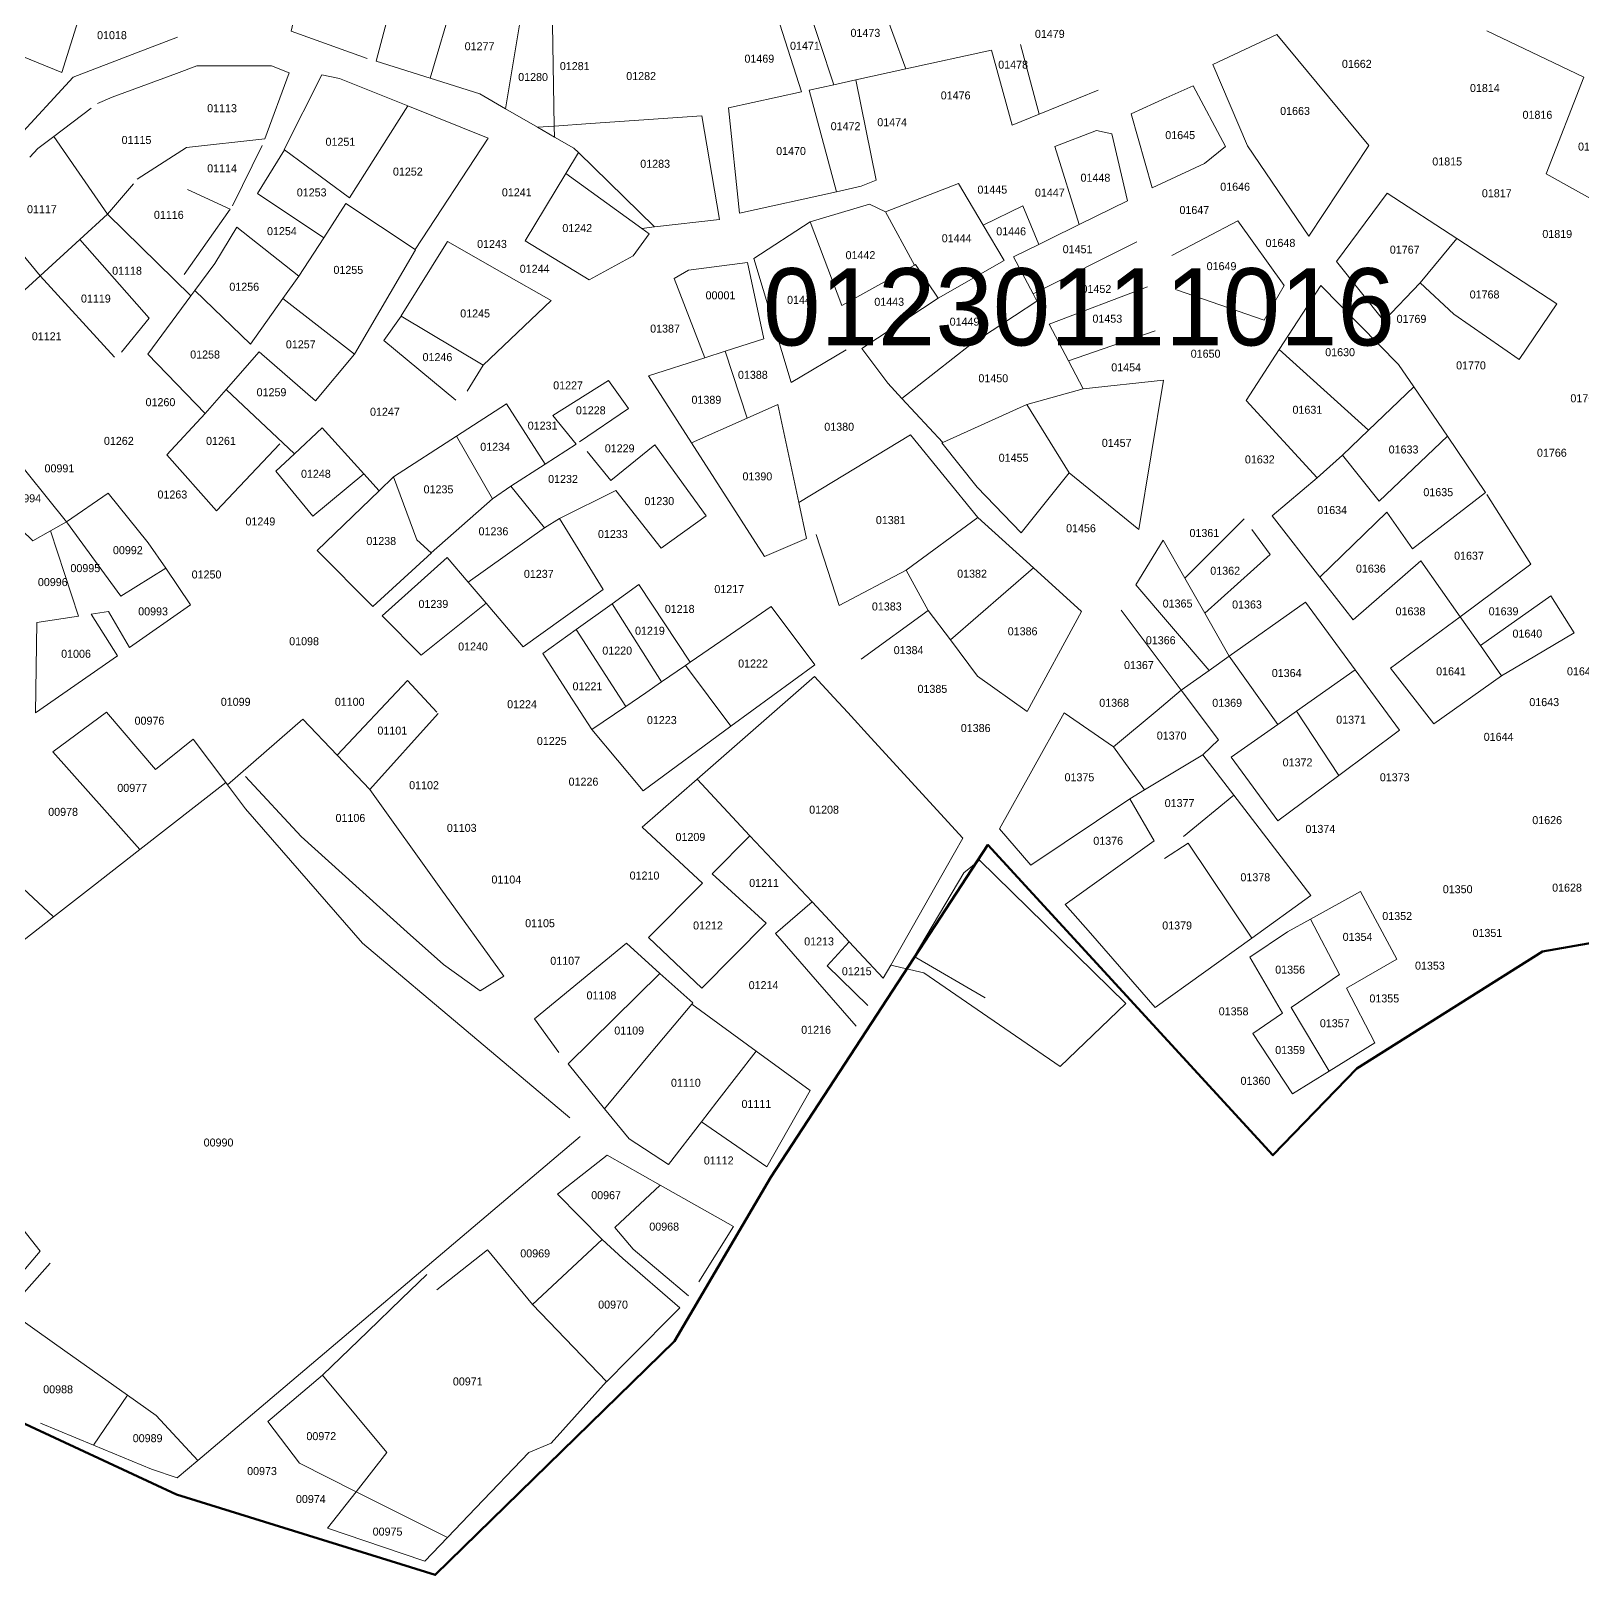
# Model space of a CAD drawing. Header units: metres. Extents: x 245232 to 248406, y 1633796 to 1637634.
# Drawn here: x 245388.1 to 245678.9, y 1634429.4 to 1634718.8 of the extents above; entities that cross this region are included whole.
import ezdxf
from ezdxf.enums import TextEntityAlignment as Align

# ---------------------------------------------------------------- set-up
doc = ezdxf.new("R2010")
doc.units = ezdxf.units.M
doc.header["$MEASUREMENT"] = 0
doc.layers.add('historique_numero_parcelle', color=7, linetype='Continuous')
doc.layers.add('limites_sections', color=7, linetype='Continuous')
doc.layers.add('Limites_Communes', color=7, linetype='Continuous', lineweight=211, plot=False)
doc.layers.add('LIMITES_PARCELLES', color=7, linetype='Continuous', lineweight=0, true_color=0xffffff)
doc.styles.add('Style-FANCY', font='FANCY.shx')

msp = doc.modelspace()

# ---------------------------------------------------------------- linework, layer by layer
at = {"layer": 'Limites_Communes', "color": 210, "lineweight": 80, "flags": 128}
msp.add_lwpolyline([(245708.049, 1634552.689), (245671.306, 1634546.259), (245636.513, 1634524.373), (245620.8, 1634508.099), (245567.386, 1634566.262), (245526.712, 1634503.993), (245508.686, 1634473.258), (245463.816, 1634429.436), (245415.314, 1634444.527), (245378.806, 1634461.533), (245345.892, 1634486.192), (245305.146, 1634503.443), (245268.528, 1634512.968), (245251.7, 1634523.022), (245231.785, 1634526.612), (245238.462, 1634610.38), (245246.309, 1634641.1), (245239.677, 1634675.066), (245305, 1634769), (245296.425, 1634790.027), (245247, 1634832), (245257.147, 1634881.008)], dxfattribs=at)
at = {"layer": 'limites_parcelles'}
for p, q in [((245436.815, 1634718.746), (245441.672, 1634739.318)), ((245457.987, 1634733.058), (245452.749, 1634713.124)), ((245544.682, 1634731.763), (245552.023, 1634711.691)), ((245462.889, 1634709.922), (245468.841, 1634730.187)), ((245538.525, 1634708.719), (245531.963, 1634728.441)), ((245398.71, 1634726.467), (245393.867, 1634711.022)), ((245532.438, 1634707.379), (245526.303, 1634726.679)), ((245479.633, 1634719.937), (245476.973, 1634704.225)), ((245485.812, 1634720.029), (245486.133, 1634700.957)), ((245393.867, 1634711.022), (245374.929, 1634718.724)), ((245415.508, 1634717.624), (245407.869, 1634714.705)), ((245451.068, 1634713.655), (245436.815, 1634718.746)), ((245573.494, 1634716.263), (245576.98, 1634703.19)), ((245609.547, 1634712.501), (245621.548, 1634718.109)), ((245621.548, 1634718.109), (245638.776, 1634697.32)), ((245679.032, 1634710.116), (245660.854, 1634718.822)), ((245407.869, 1634714.705), (245395.982, 1634710.163)), ((245568.043, 1634715.219), (245552.023, 1634711.691)), ((245571.92, 1634701.142), (245568.043, 1634715.219)), ((245403.31, 1634706.389), (245415.353, 1634710.84)), ((245415.353, 1634710.84), (245419.123, 1634712.233)), ((245419.123, 1634712.233), (245433.124, 1634712.233)), ((245436.463, 1634710.956), (245431.87, 1634698.611)), ((245433.124, 1634712.233), (245436.463, 1634710.956)), ((245435.535, 1634696.559), (245442.547, 1634710.582)), ((245442.547, 1634710.582), (245445.874, 1634709.891)), ((245452.749, 1634713.124), (245462.889, 1634709.922)), ((245552.023, 1634711.691), (245542.617, 1634709.62)), ((245616.029, 1634697.288), (245609.547, 1634712.501)), ((245395.982, 1634710.163), (245385.187, 1634698.415)), ((245445.874, 1634709.891), (245458.689, 1634704.765)), ((245472.182, 1634706.988), (245462.889, 1634709.922)), ((245533.896, 1634707.7), (245538.525, 1634708.719)), ((245538.992, 1634688.663), (245533.896, 1634707.7)), ((245542.617, 1634709.62), (245538.525, 1634708.719)), ((245542.617, 1634709.62), (245546.453, 1634690.833)), ((245588.063, 1634707.676), (245576.98, 1634703.19)), ((245600.792, 1634706.237), (245605.843, 1634708.533)), ((245605.843, 1634708.533), (245611.928, 1634697.156)), ((245671.978, 1634692.02), (245679.032, 1634710.116)), ((245400.512, 1634705.217), (245403.31, 1634706.389)), ((245447.736, 1634687.539), (245458.689, 1634704.765)), ((245458.689, 1634704.765), (245473.769, 1634698.733)), ((245476.973, 1634704.225), (245472.182, 1634706.988)), ((245518.753, 1634704.366), (245532.438, 1634707.379)), ((245594.201, 1634703.241), (245600.792, 1634706.237)), ((245392.351, 1634699.026), (245399.378, 1634704.357)), ((245483.014, 1634700.742), (245476.973, 1634704.225)), ((245492.928, 1634701.425), (245513.774, 1634702.86)), ((245513.774, 1634702.86), (245517.108, 1634683.493)), ((245520.859, 1634684.657), (245518.753, 1634704.366)), ((245576.98, 1634703.19), (245571.92, 1634701.142)), ((245598.175, 1634689.427), (245594.201, 1634703.241)), ((245389.357, 1634696.755), (245392.351, 1634699.026)), ((245402.379, 1634684.44), (245392.351, 1634699.026)), ((245483.014, 1634700.742), (245486.133, 1634700.957)), ((245486.167, 1634698.924), (245483.014, 1634700.742)), ((245486.133, 1634700.957), (245492.928, 1634701.425)), ((245486.133, 1634700.957), (245486.167, 1634698.924)), ((245489.803, 1634696.828), (245486.167, 1634698.924)), ((245579.92, 1634697.142), (245587.752, 1634700.161)), ((245587.752, 1634700.161), (245590.61, 1634699.526)), ((245590.61, 1634699.526), (245593.534, 1634686.945)), ((245387.832, 1634695.124), (245389.357, 1634696.755)), ((245417.196, 1634696.929), (245407.988, 1634691.002)), ((245431.87, 1634698.611), (245417.196, 1634696.929)), ((245431.383, 1634697.304), (245425.827, 1634686.033)), ((245430.537, 1634688.31), (245435.589, 1634696.519)), ((245435.589, 1634696.519), (245435.535, 1634696.559)), ((245435.589, 1634696.519), (245447.736, 1634687.539)), ((245473.769, 1634698.733), (245460.051, 1634677.82)), ((245488.291, 1634692.081), (245490.658, 1634695.991)), ((245490.658, 1634695.991), (245489.803, 1634696.828)), ((245504.884, 1634682.063), (245490.658, 1634695.991)), ((245584.496, 1634682.508), (245579.92, 1634697.142)), ((245611.928, 1634697.156), (245607.956, 1634693.956)), ((245627.539, 1634680.355), (245616.029, 1634697.288)), ((245638.776, 1634697.32), (245627.539, 1634680.355)), ((245607.956, 1634693.956), (245598.175, 1634689.427)), ((245407.257, 1634690.147), (245402.379, 1634684.44)), ((245480.656, 1634679.474), (245488.291, 1634692.081)), ((245488.291, 1634692.081), (245502.551, 1634681.791)), ((245546.453, 1634690.833), (245543.613, 1634689.684)), ((245548.223, 1634684.921), (245561.863, 1634690.18)), ((245561.863, 1634690.18), (245566.503, 1634682.408)), ((245682.423, 1634686.202), (245671.978, 1634692.02)), ((245425.394, 1634685.418), (245417.407, 1634689.097)), ((245442.93, 1634680.058), (245430.537, 1634688.31)), ((245538.992, 1634688.663), (245520.859, 1634684.657)), ((245543.613, 1634689.684), (245538.992, 1634688.663)), ((245632.698, 1634675.592), (245642.223, 1634688.424)), ((245642.223, 1634688.424), (245655.282, 1634679.882)), ((245379.106, 1634685.792), (245389.77, 1634672.931)), ((245402.379, 1634684.44), (245397.22, 1634679.732)), ((245418.025, 1634669.186), (245402.379, 1634684.44)), ((245416.778, 1634673.174), (245425.394, 1634685.418)), ((245447.061, 1634686.478), (245442.93, 1634680.058)), ((245460.051, 1634677.82), (245447.061, 1634686.478)), ((245534.094, 1634683.016), (245545.207, 1634686.35)), ((245545.207, 1634686.35), (245548.223, 1634684.921)), ((245553.639, 1634674.918), (245548.223, 1634684.921)), ((245566.503, 1634682.408), (245573.902, 1634686.052)), ((245573.902, 1634686.052), (245576.943, 1634678.8)), ((245593.534, 1634686.945), (245584.496, 1634682.508)), ((245422.493, 1634675.238), (245426.673, 1634682.03)), ((245426.673, 1634682.03), (245438.277, 1634672.825)), ((245504.884, 1634682.063), (245502.551, 1634681.791)), ((245502.551, 1634681.791), (245503.932, 1634680.794)), ((245517.108, 1634683.493), (245504.884, 1634682.063)), ((245523.513, 1634676.153), (245534.094, 1634683.016)), ((245540.024, 1634667.329), (245534.094, 1634683.016)), ((245570.451, 1634675.796), (245566.503, 1634682.408)), ((245578.793, 1634679.708), (245584.496, 1634682.508)), ((245601.835, 1634676.704), (245614.213, 1634683.23)), ((245614.213, 1634683.23), (245622.907, 1634671.067)), ((245389.77, 1634672.931), (245397.22, 1634679.732)), ((245397.22, 1634679.732), (245410.187, 1634664.979)), ((245438.277, 1634672.825), (245442.93, 1634680.058)), ((245457.45, 1634665.383), (245466.139, 1634679.326)), ((245466.139, 1634679.326), (245476.747, 1634673.264)), ((245492.696, 1634672.175), (245480.656, 1634679.474)), ((245503.932, 1634680.794), (245500.916, 1634676.666)), ((245572.171, 1634676.457), (245576.943, 1634678.8)), ((245595.316, 1634679.279), (245575.838, 1634669.53)), ((245576.943, 1634678.8), (245578.793, 1634679.708)), ((245648.371, 1634671.571), (245655.282, 1634679.882)), ((245655.282, 1634679.882), (245673.973, 1634667.655)), ((245448.687, 1634658.251), (245460.106, 1634677.783)), ((245460.106, 1634677.783), (245460.051, 1634677.82)), ((245500.916, 1634676.666), (245492.696, 1634672.175)), ((245530.499, 1634652.909), (245523.513, 1634676.153)), ((245558.06, 1634668.715), (245570.451, 1634675.796)), ((245575.838, 1634669.53), (245572.171, 1634676.457)), ((245641.565, 1634664.497), (245632.698, 1634675.592)), ((245389.77, 1634672.931), (245379.948, 1634663.966)), ((245403.697, 1634657.642), (245389.77, 1634672.931)), ((245418.756, 1634670.176), (245422.493, 1634675.238)), ((245438.277, 1634672.825), (245435.295, 1634668.665)), ((245476.747, 1634673.264), (245485.517, 1634668.253)), ((245508.609, 1634672.425), (245511.305, 1634673.952)), ((245511.305, 1634673.952), (245522.347, 1634675.396)), ((245522.347, 1634675.396), (245525.4, 1634661.096)), ((245553.639, 1634674.918), (245540.024, 1634667.329)), ((245553.823, 1634675.021), (245553.639, 1634674.918)), ((245558.06, 1634668.715), (245553.823, 1634675.021)), ((245418.025, 1634669.186), (245418.756, 1634670.176)), ((245429.175, 1634660.125), (245418.756, 1634670.176)), ((245514.359, 1634657.539), (245508.609, 1634672.425)), ((245578.857, 1634663.826), (245597.272, 1634670.861)), ((245619.162, 1634664.598), (245602.702, 1634670.289)), ((245622.907, 1634671.067), (245619.162, 1634664.598)), ((245621.979, 1634659.089), (245629.788, 1634671.094)), ((245629.788, 1634671.094), (245644.34, 1634656.277)), ((245648.371, 1634671.571), (245641.565, 1634664.497)), ((245654.721, 1634665.75), (245648.371, 1634671.571)), ((245409.952, 1634658.251), (245418.025, 1634669.186)), ((245435.295, 1634668.665), (245429.175, 1634660.125)), ((245435.295, 1634668.665), (245448.687, 1634658.251)), ((245485.517, 1634668.253), (245472.817, 1634656.188)), ((245543.736, 1634659.261), (245558.06, 1634668.715)), ((245563.968, 1634659.921), (245576.569, 1634668.149)), ((245576.569, 1634668.149), (245575.838, 1634669.53)), ((245673.973, 1634667.655), (245666.909, 1634657.203)), ((245410.187, 1634664.979), (245405.03, 1634658.569)), ((245454.202, 1634660.758), (245457.467, 1634665.373)), ((245457.467, 1634665.373), (245457.45, 1634665.383)), ((245472.817, 1634656.188), (245457.467, 1634665.373)), ((245666.909, 1634657.203), (245654.721, 1634665.75)), ((245525.4, 1634661.096), (245518.175, 1634658.769)), ((245582.485, 1634656.973), (245578.857, 1634663.826)), ((245598.719, 1634662.601), (245582.485, 1634656.973)), ((245420.708, 1634647.108), (245409.952, 1634658.251)), ((245430.826, 1634658.685), (245424.639, 1634651.606)), ((245441.393, 1634649.465), (245430.826, 1634658.685)), ((245448.687, 1634658.251), (245441.393, 1634649.465)), ((245467.692, 1634649.576), (245454.202, 1634660.758)), ((245518.175, 1634658.769), (245514.359, 1634657.539)), ((245518.175, 1634658.769), (245522.257, 1634646.243)), ((245540.801, 1634659.047), (245530.499, 1634652.909)), ((245548.637, 1634652.8), (245543.736, 1634659.261)), ((245551.276, 1634649.946), (245563.968, 1634659.921)), ((245615.764, 1634649.534), (245621.979, 1634659.089)), ((245621.979, 1634659.089), (245638.701, 1634643.959)), ((245472.817, 1634656.188), (245469.801, 1634651.266)), ((245503.771, 1634654.185), (245514.359, 1634657.539)), ((245582.485, 1634656.973), (245585.267, 1634651.719)), ((245644.34, 1634656.277), (245647.181, 1634652.096)), ((245485.838, 1634646.734), (245496.28, 1634653.272)), ((245496.28, 1634653.272), (245500.051, 1634648.047)), ((245511.852, 1634641.599), (245503.771, 1634654.185)), ((245551.276, 1634649.946), (245548.637, 1634652.8)), ((245585.267, 1634651.719), (245600.293, 1634653.33)), ((245600.293, 1634653.33), (245595.69, 1634625.39)), ((245420.708, 1634647.108), (245424.639, 1634651.606)), ((245424.639, 1634651.606), (245437.426, 1634639.558)), ((245558.917, 1634641.684), (245551.276, 1634649.946)), ((245585.267, 1634651.719), (245574.684, 1634648.808)), ((245629.076, 1634635.059), (245615.764, 1634649.534)), ((245638.701, 1634643.959), (245647.181, 1634652.096)), ((245647.181, 1634652.096), (245653.477, 1634642.827)), ((245413.524, 1634639.349), (245420.708, 1634647.108)), ((245467.821, 1634642.879), (245477.184, 1634648.931)), ((245477.184, 1634648.931), (245484.419, 1634637.635)), ((245490.258, 1634641.38), (245485.838, 1634646.734)), ((245500.051, 1634648.047), (245490.876, 1634641.776)), ((245522.257, 1634646.243), (245528.023, 1634648.816)), ((245528.023, 1634648.816), (245531.947, 1634630.439)), ((245574.684, 1634648.808), (245558.917, 1634641.684)), ((245582.622, 1634635.976), (245574.684, 1634648.808)), ((245437.426, 1634639.558), (245442.654, 1634644.44)), ((245442.654, 1634644.44), (245450.449, 1634635.772)), ((245511.852, 1634641.599), (245522.257, 1634646.243)), ((245633.838, 1634639.292), (245638.701, 1634643.959)), ((245434.717, 1634641.424), (245422.811, 1634628.882)), ((245455.989, 1634635.233), (245467.821, 1634642.879)), ((245474.525, 1634631.114), (245467.821, 1634642.879)), ((245484.419, 1634637.635), (245490.258, 1634641.38)), ((245496.75, 1634634.553), (245504.962, 1634641.242)), ((245504.962, 1634641.242), (245514.568, 1634627.93)), ((245525.522, 1634620.31), (245511.852, 1634641.599)), ((245531.947, 1634630.439), (245552.861, 1634643.138)), ((245552.861, 1634643.138), (245565.527, 1634627.612)), ((245558.727, 1634641.598), (245558.917, 1634641.684)), ((245565.368, 1634633.328), (245558.727, 1634641.598)), ((245640.704, 1634630.653), (245653.477, 1634642.827)), ((245653.477, 1634642.827), (245660.637, 1634632.288)), ((245383.791, 1634640.425), (245394.739, 1634626.827)), ((245422.811, 1634628.882), (245413.524, 1634639.349)), ((245433.924, 1634636.287), (245437.426, 1634639.558)), ((245492.306, 1634639.997), (245496.75, 1634634.553)), ((245629.076, 1634635.059), (245633.838, 1634639.292)), ((245633.838, 1634639.292), (245640.704, 1634630.653)), ((245440.895, 1634627.869), (245433.924, 1634636.287)), ((245450.449, 1634635.772), (245440.895, 1634627.869)), ((245450.449, 1634635.772), (245453.285, 1634632.619)), ((245453.285, 1634632.619), (245455.989, 1634635.233)), ((245455.989, 1634635.233), (245460.369, 1634623.441)), ((245477.964, 1634633.495), (245484.419, 1634637.635)), ((245484.419, 1634637.635), (245484.419, 1634637.635)), ((245582.622, 1634635.976), (245573.623, 1634624.755)), ((245595.69, 1634625.39), (245582.622, 1634635.976)), ((245620.638, 1634627.948), (245629.076, 1634635.059)), ((245388.389, 1634623.229), (245377.168, 1634634.157)), ((245394.739, 1634626.827), (245402.534, 1634632.189)), ((245402.534, 1634632.189), (245410.005, 1634622.876)), ((245441.702, 1634621.421), (245453.285, 1634632.619)), ((245477.964, 1634633.495), (245474.525, 1634631.114)), ((245477.964, 1634633.495), (245484.314, 1634625.69)), ((245497.676, 1634632.701), (245487.092, 1634627.409)), ((245506.137, 1634621.896), (245497.676, 1634632.701)), ((245573.623, 1634624.755), (245565.368, 1634633.328)), ((245660.637, 1634632.288), (245646.968, 1634621.725)), ((245660.876, 1634631.936), (245669.131, 1634618.847)), ((245474.525, 1634631.114), (245463.085, 1634620.993)), ((245531.947, 1634630.439), (245533.394, 1634623.663)), ((245394.739, 1634626.827), (245391.756, 1634625.137)), ((245404.899, 1634612.857), (245394.739, 1634626.827)), ((245484.314, 1634625.69), (245487.092, 1634627.409)), ((245487.092, 1634627.409), (245495.289, 1634614.131)), ((245514.568, 1634627.93), (245506.137, 1634621.896)), ((245565.527, 1634627.612), (245552.062, 1634617.719)), ((245565.527, 1634627.612), (245575.914, 1634618.162)), ((245604.273, 1634616.264), (245615.415, 1634627.345)), ((245629.608, 1634616.406), (245620.638, 1634627.948)), ((245642.14, 1634628.607), (245629.608, 1634616.406)), ((245646.968, 1634621.725), (245642.14, 1634628.607)), ((245391.756, 1634625.137), (245388.389, 1634623.229)), ((245396.978, 1634609.143), (245391.756, 1634625.137)), ((245460.369, 1634623.441), (245463.085, 1634620.993)), ((245484.314, 1634625.69), (245469.996, 1634615.497)), ((245533.394, 1634623.663), (245525.522, 1634620.31)), ((245535.201, 1634624.433), (245539.539, 1634611.122)), ((245595.089, 1634615.022), (245600.236, 1634623.355)), ((245600.236, 1634623.355), (245604.273, 1634616.264)), ((245616.863, 1634625.375), (245620.289, 1634620.712)), ((245410.005, 1634622.876), (245413.313, 1634618.112)), ((245452.101, 1634610.96), (245441.702, 1634621.421)), ((245463.1, 1634620.979), (245452.101, 1634610.96)), ((245463.085, 1634620.993), (245463.1, 1634620.979)), ((245620.289, 1634620.712), (245608.014, 1634609.694)), ((245413.313, 1634618.112), (245404.899, 1634612.857)), ((245413.313, 1634618.112), (245417.942, 1634611.235)), ((245453.894, 1634609.156), (245466.058, 1634620.133)), ((245466.058, 1634620.133), (245469.996, 1634615.497)), ((245539.539, 1634611.122), (245552.062, 1634617.719)), ((245552.062, 1634617.719), (245556.163, 1634610.179)), ((245560.372, 1634604.703), (245575.914, 1634618.162)), ((245575.914, 1634618.162), (245584.895, 1634609.991)), ((245648.524, 1634619.506), (245635.821, 1634608.412)), ((245655.873, 1634609.03), (245648.524, 1634619.506)), ((245669.131, 1634618.847), (245655.873, 1634609.03)), ((245469.996, 1634615.497), (245473.345, 1634611.554)), ((245496.952, 1634611.439), (245501.964, 1634615.039)), ((245501.964, 1634615.039), (245511.603, 1634600.496)), ((245608.872, 1634598.96), (245595.089, 1634615.022)), ((245604.273, 1634616.264), (245608.014, 1634609.694)), ((245635.821, 1634608.412), (245629.608, 1634616.406)), ((245473.345, 1634611.554), (245461.213, 1634601.794)), ((245480.28, 1634603.388), (245473.345, 1634611.554)), ((245495.289, 1634614.131), (245480.28, 1634603.388)), ((245612.611, 1634601.619), (245626.867, 1634611.761)), ((245626.867, 1634611.761), (245636.206, 1634599.052)), ((245659.667, 1634603.622), (245672.853, 1634612.945)), ((245672.853, 1634612.945), (245677.213, 1634606.031)), ((245389.169, 1634607.946), (245396.978, 1634609.143)), ((245402.571, 1634610), (245399.35, 1634609.506)), ((245399.35, 1634609.506), (245404.274, 1634601.712)), ((245406.521, 1634603.278), (245402.571, 1634610)), ((245417.942, 1634611.235), (245406.521, 1634603.278)), ((245461.213, 1634601.794), (245453.894, 1634609.156)), ((245490.233, 1634606.613), (245496.952, 1634611.439)), ((245496.952, 1634611.439), (245506.246, 1634596.82)), ((245517.309, 1634604.41), (245526.802, 1634610.923)), ((245526.802, 1634610.923), (245534.944, 1634599.979)), ((245556.163, 1634610.179), (245543.667, 1634601.095)), ((245560.372, 1634604.703), (245556.163, 1634610.179)), ((245584.895, 1634609.991), (245574.717, 1634591.234)), ((245603.63, 1634595.23), (245592.376, 1634610.235)), ((245608.014, 1634609.694), (245612.611, 1634601.619)), ((245642.841, 1634599.38), (245655.873, 1634609.03)), ((245655.873, 1634609.03), (245659.667, 1634603.622)), ((245388.947, 1634591.033), (245389.169, 1634607.946)), ((245483.997, 1634602.135), (245490.233, 1634606.613)), ((245499.53, 1634592.212), (245490.233, 1634606.613)), ((245677.213, 1634606.031), (245669.845, 1634601.632)), ((245511.603, 1634600.496), (245517.309, 1634604.41)), ((245565.424, 1634597.876), (245560.372, 1634604.703)), ((245663.655, 1634597.937), (245659.667, 1634603.622)), ((245404.274, 1634601.712), (245388.947, 1634591.033)), ((245488.819, 1634594.635), (245483.997, 1634602.135)), ((245510.695, 1634599.873), (245511.603, 1634600.496)), ((245534.944, 1634599.979), (245519.239, 1634588.48)), ((245608.872, 1634598.96), (245612.611, 1634601.619)), ((245612.611, 1634601.619), (245621.738, 1634588.847)), ((245669.845, 1634601.632), (245663.655, 1634597.937)), ((245445.426, 1634583.102), (245458.597, 1634597.065)), ((245458.597, 1634597.065), (245464.124, 1634591.158)), ((245506.246, 1634596.82), (245510.695, 1634599.873)), ((245510.695, 1634599.873), (245519.239, 1634588.48)), ((245512.882, 1634578.564), (245534.921, 1634597.836)), ((245534.921, 1634597.836), (245538.53, 1634593.897)), ((245574.717, 1634591.234), (245565.424, 1634597.876)), ((245603.63, 1634595.23), (245608.872, 1634598.96)), ((245625.219, 1634591.303), (245636.206, 1634599.052)), ((245636.206, 1634599.052), (245644.501, 1634587.763)), ((245650.955, 1634588.941), (245642.841, 1634599.38)), ((245663.655, 1634597.937), (245650.955, 1634588.941)), ((245493.178, 1634587.854), (245488.819, 1634594.635)), ((245499.53, 1634592.212), (245503.264, 1634594.774)), ((245503.264, 1634594.774), (245506.246, 1634596.82)), ((245599.076, 1634591.435), (245603.63, 1634595.23)), ((245603.63, 1634595.23), (245610.615, 1634585.917)), ((245493.178, 1634587.854), (245499.53, 1634592.212)), ((245538.53, 1634593.897), (245541.127, 1634591.062)), ((245590.93, 1634584.647), (245599.076, 1634591.435)), ((245621.738, 1634588.847), (245625.219, 1634591.303)), ((245633.123, 1634579.266), (245625.219, 1634591.303)), ((245392.137, 1634583.686), (245402.235, 1634591.145)), ((245402.235, 1634591.145), (245411.43, 1634580.366)), ((245424.888, 1634577.516), (245439.026, 1634589.839)), ((245439.026, 1634589.839), (245445.426, 1634583.102)), ((245464.36, 1634590.87), (245451.594, 1634576.609)), ((245519.239, 1634588.48), (245502.757, 1634576.412)), ((245541.127, 1634591.062), (245545.464, 1634586.328)), ((245569.534, 1634569.25), (245581.675, 1634591.035)), ((245581.675, 1634591.035), (245590.93, 1634584.647)), ((245612.988, 1634582.676), (245621.738, 1634588.847)), ((245411.43, 1634580.366), (245418.488, 1634586.08)), ((245418.488, 1634586.08), (245424.572, 1634577.939)), ((245502.757, 1634576.412), (245493.178, 1634587.854)), ((245545.464, 1634586.328), (245562.708, 1634567.504)), ((245610.615, 1634585.917), (245607.651, 1634583.165)), ((245644.501, 1634587.763), (245633.123, 1634579.266)), ((245408.47, 1634565.381), (245392.137, 1634583.686)), ((245445.426, 1634583.102), (245451.594, 1634576.609)), ((245590.93, 1634584.647), (245596.735, 1634576.564)), ((245596.735, 1634576.564), (245607.651, 1634583.165)), ((245607.651, 1634583.165), (245613.498, 1634575.55)), ((245621.725, 1634570.751), (245612.988, 1634582.676)), ((245408.47, 1634565.381), (245424.572, 1634577.939)), ((245424.572, 1634577.939), (245424.888, 1634577.516)), ((245424.888, 1634577.516), (245428.261, 1634573.002)), ((245438.724, 1634567.822), (245428.246, 1634579.093)), ((245502.605, 1634569.579), (245512.882, 1634578.564)), ((245522.796, 1634567.982), (245512.882, 1634578.564)), ((245633.123, 1634579.265), (245621.725, 1634570.751)), ((245633.123, 1634579.266), (245633.123, 1634579.265)), ((245451.594, 1634576.609), (245464.898, 1634558.047)), ((245593.999, 1634574.91), (245575.458, 1634562.458)), ((245596.735, 1634576.564), (245593.999, 1634574.91)), ((245598.556, 1634566.991), (245593.999, 1634574.91)), ((245604.053, 1634567.819), (245613.498, 1634575.55)), ((245613.498, 1634575.55), (245627.928, 1634556.756)), ((245428.261, 1634573.002), (245450.221, 1634547.867)), ((245373.699, 1634570.065), (245392.294, 1634552.765)), ((245513.933, 1634559.088), (245502.605, 1634569.579)), ((245522.796, 1634567.982), (245515.692, 1634560.853)), ((245534.427, 1634555.568), (245522.796, 1634567.982)), ((245575.458, 1634562.458), (245569.534, 1634569.25)), ((245399.606, 1634558.468), (245408.47, 1634565.381)), ((245458.567, 1634549.883), (245438.724, 1634567.822)), ((245562.708, 1634567.504), (245559.567, 1634561.992)), ((245581.89, 1634555.082), (245598.556, 1634566.991)), ((245604.902, 1634566.554), (245600.455, 1634563.691)), ((245616.837, 1634548.775), (245604.902, 1634566.554)), ((245562.846, 1634560.992), (245565.809, 1634563.426)), ((245565.809, 1634563.426), (245593.22, 1634536.544)), ((245515.692, 1634560.853), (245525.854, 1634551.606)), ((245559.567, 1634561.992), (245549.164, 1634543.731)), ((245553.549, 1634545.351), (245562.846, 1634560.992)), ((245392.294, 1634552.765), (245399.606, 1634558.468)), ((245464.898, 1634558.047), (245476.665, 1634541.628)), ((245503.811, 1634548.93), (245513.933, 1634559.088)), ((245627.928, 1634556.756), (245616.837, 1634548.775)), ((245627.843, 1634552.344), (245637.214, 1634557.504)), ((245637.214, 1634557.504), (245644.034, 1634544.856)), ((245527.574, 1634549.622), (245534.427, 1634555.568)), ((245537.767, 1634552.003), (245534.427, 1634555.568)), ((245586.588, 1634549.694), (245581.89, 1634555.082)), ((245371.623, 1634536.645), (245392.294, 1634552.765)), ((245525.854, 1634551.606), (245513.775, 1634539.4)), ((245541.404, 1634548.121), (245537.767, 1634552.003)), ((245623.509, 1634549.957), (245627.843, 1634552.344)), ((245633.24, 1634541.971), (245627.843, 1634552.344)), ((245450.221, 1634547.867), (245489.033, 1634515.094)), ((245465.394, 1634543.85), (245458.567, 1634549.883)), ((245482.416, 1634533.665), (245499.684, 1634547.819)), ((245499.684, 1634547.819), (245505.939, 1634542.183)), ((245513.775, 1634539.4), (245503.811, 1634548.93)), ((245535.444, 1634540.601), (245527.574, 1634549.622)), ((245541.404, 1634548.121), (245537.255, 1634543.564)), ((245547.786, 1634541.311), (245541.404, 1634548.121)), ((245598.744, 1634535.754), (245586.588, 1634549.694)), ((245616.837, 1634548.775), (245598.744, 1634535.754)), ((245616.455, 1634545.232), (245623.509, 1634549.957)), ((245566.867, 1634537.603), (245553.549, 1634545.351)), ((245622.563, 1634534.714), (245616.455, 1634545.232)), ((245644.034, 1634544.856), (245634.586, 1634539.385)), ((245472.22, 1634538.929), (245465.394, 1634543.85)), ((245488.718, 1634525.21), (245505.939, 1634542.183)), ((245505.939, 1634542.183), (245512.075, 1634536.654)), ((245537.255, 1634543.564), (245544.913, 1634536.181)), ((245549.164, 1634543.731), (245547.786, 1634541.311)), ((245555.404, 1634542.251), (245549.164, 1634543.731)), ((245565.379, 1634535.423), (245555.404, 1634542.251)), ((245624.182, 1634535.815), (245633.24, 1634541.971)), ((245476.665, 1634541.628), (245472.22, 1634538.929)), ((245542.719, 1634532.263), (245535.444, 1634540.601)), ((245634.586, 1634539.385), (245639.87, 1634529.141)), ((245511.894, 1634536.436), (245504.296, 1634527.321)), ((245512.075, 1634536.654), (245511.894, 1634536.436)), ((245511.894, 1634536.436), (245523.954, 1634527.622)), ((245593.22, 1634536.544), (245580.929, 1634524.702)), ((245486.984, 1634527.34), (245482.416, 1634533.665)), ((245580.929, 1634524.702), (245565.379, 1634535.423)), ((245617.013, 1634530.941), (245622.563, 1634534.714)), ((245631.318, 1634523.847), (245624.182, 1634535.815)), ((245624.48, 1634519.614), (245617.013, 1634530.941)), ((245504.296, 1634527.321), (245495.544, 1634516.821)), ((245516.581, 1634518.082), (245523.954, 1634527.622)), ((245523.954, 1634527.622), (245534.104, 1634520.204)), ((245639.87, 1634529.141), (245631.318, 1634523.847)), ((245495.544, 1634516.821), (245488.718, 1634525.21)), ((245631.318, 1634523.847), (245624.48, 1634519.614)), ((245534.104, 1634520.204), (245525.946, 1634505.899)), ((245500.16, 1634511.148), (245495.544, 1634516.821)), ((245513.701, 1634514.355), (245516.581, 1634518.082)), ((245513.701, 1634514.355), (245507.511, 1634506.347)), ((245525.946, 1634505.899), (245513.701, 1634514.355)), ((245490.967, 1634511.619), (245419.354, 1634450.909)), ((245507.511, 1634506.347), (245500.16, 1634511.148)), ((245374.335, 1634509.67), (245389.814, 1634490.09)), ((245486.755, 1634500.793), (245496.033, 1634508.132)), ((245496.033, 1634508.132), (245505.988, 1634502.494)), ((245497.491, 1634494.554), (245505.988, 1634502.494)), ((245505.988, 1634502.494), (245519.693, 1634494.732)), ((245495.093, 1634492.314), (245486.755, 1634500.793)), ((245500.939, 1634490.487), (245497.491, 1634494.554)), ((245519.693, 1634494.732), (245513.233, 1634484.387)), ((245389.814, 1634490.09), (245380.412, 1634479.079)), ((245464.124, 1634482.89), (245473.593, 1634490.381)), ((245473.593, 1634490.381), (245482.074, 1634480.149)), ((245482.074, 1634480.149), (245495.093, 1634492.314)), ((245495.093, 1634492.314), (245498.954, 1634488.767)), ((245511.286, 1634481.74), (245500.939, 1634490.487)), ((245383.783, 1634478.996), (245391.666, 1634487.841)), ((245498.954, 1634488.767), (245509.631, 1634479.53)), ((245457.506, 1634481.189), (245462.219, 1634485.748)), ((245451.182, 1634475.07), (245457.506, 1634481.189)), ((245389.237, 1634475.131), (245383.783, 1634478.996)), ((245482.074, 1634480.149), (245495.904, 1634465.673)), ((245509.631, 1634479.53), (245500.09, 1634469.864)), ((245394.424, 1634471.456), (245389.237, 1634475.131)), ((245442.692, 1634466.857), (245451.182, 1634475.07)), ((245406.172, 1634463.133), (245394.424, 1634471.456)), ((245500.09, 1634469.864), (245495.928, 1634465.648)), ((245432.468, 1634458.214), (245442.692, 1634466.857)), ((245442.692, 1634466.857), (245449.174, 1634459.091)), ((245495.904, 1634465.673), (245485.547, 1634454.154)), ((245495.928, 1634465.648), (245495.904, 1634465.673)), ((245399.785, 1634453.764), (245406.172, 1634463.133)), ((245411.554, 1634459.319), (245406.172, 1634463.133)), ((245399.785, 1634453.764), (245389.872, 1634457.875)), ((245419.354, 1634450.909), (245411.554, 1634459.319)), ((245438.365, 1634450.403), (245432.468, 1634458.214)), ((245449.174, 1634459.091), (245454.769, 1634452.387)), ((245410.652, 1634449.257), (245399.785, 1634453.764)), ((245454.769, 1634452.387), (245448.978, 1634445.005)), ((245481.36, 1634452.387), (245471.4, 1634441.987)), ((245485.547, 1634454.154), (245481.36, 1634452.387)), ((245415.488, 1634447.631), (245410.652, 1634449.257)), ((245419.354, 1634450.909), (245415.488, 1634447.631)), ((245448.978, 1634445.005), (245438.365, 1634450.403)), ((245443.622, 1634438.178), (245448.978, 1634445.005)), ((245448.978, 1634445.005), (245448.978, 1634445.005)), ((245466.124, 1634436.477), (245448.978, 1634445.005)), ((245471.4, 1634441.987), (245466.124, 1634436.477)), ((245457.626, 1634433.472), (245443.622, 1634438.178)), ((245466.124, 1634436.477), (245461.878, 1634432.043)), ((245461.878, 1634432.043), (245457.626, 1634433.472))]:
    msp.add_line(p, q, dxfattribs=at)

# ---------------------------------------------------------------- texts
at = {"layer": 'historique_numero_parcelle', "style": 'Style-FANCY'}
for s, p in [('01473', (245544.429, 1634718.44)), ('01018', (245403.246, 1634718.01)), ('01277', (245472.126, 1634715.931)), ('01471', (245533.097, 1634716.021)), ('01479', (245578.985, 1634718.254)), ('01469', (245524.551, 1634713.603)), ('01662', (245636.51, 1634712.631)), ('01280', (245482.158, 1634710.163)), ('01281', (245489.961, 1634712.21)), ('01282', (245502.408, 1634710.349)), ('01478', (245572.111, 1634712.486)), ('01814', (245660.509, 1634708.107)), ('01113', (245423.875, 1634704.322)), ('01476', (245561.336, 1634706.718)), ('01472', (245540.714, 1634700.95)), ('01474', (245549.446, 1634701.694)), ('01663', (245624.938, 1634703.806)), ('01816', (245670.356, 1634703.082)), ('01115', (245407.845, 1634698.367)), ('01251', (245446.053, 1634698.026)), ('01645', (245603.414, 1634699.281)), ('01470', (245530.496, 1634696.298)), ('01818', (245680.76, 1634697.128)), ('01114', (245423.875, 1634693.051)), ('01252', (245458.686, 1634692.444)), ('01283', (245505.032, 1634693.905)), ('01815', (245653.449, 1634694.337)), ('01448', (245587.534, 1634691.295)), ('01646', (245613.712, 1634689.605)), ('01253', (245440.665, 1634688.536)), ('01241', (245479.101, 1634688.556)), ('01445', (245568.212, 1634689.062)), ('01447', (245578.988, 1634688.504)), ('01817', (245662.738, 1634688.382)), ('01117', (245390.116, 1634685.396)), ('01116', (245413.896, 1634684.333)), ('01647', (245606.068, 1634685.246)), ('01254', (245435.092, 1634681.28)), ('01242', (245490.433, 1634681.858)), ('01446', (245571.742, 1634681.247)), ('01819', (245674.072, 1634680.753)), ('01243', (245474.456, 1634678.881)), ('01444', (245561.524, 1634679.944)), ('01451', (245584.19, 1634677.898)), ('01648', (245622.204, 1634679.079)), ('01767', (245645.487, 1634677.815)), ('01442', (245543.503, 1634676.781)), ('01118', (245406.067, 1634673.859)), ('01255', (245447.539, 1634674.023)), ('01244', (245482.445, 1634674.229)), ('01649', (245611.164, 1634674.72)), ('01256', (245428.032, 1634670.86)), ('00001', (245517.273, 1634669.255)), ('01452', (245587.719, 1634670.455)), ('01768', (245660.456, 1634669.416)), ('01119', (245400.228, 1634668.65)), ('01441', (245532.542, 1634668.408)), ('01443', (245548.891, 1634668.036)), ('01245', (245471.298, 1634665.856)), ('01449', (245563.01, 1634664.315)), ('01453', (245589.763, 1634664.873)), ('01769', (245646.761, 1634664.844)), ('01121', (245391.018, 1634661.579)), ('01387', (245506.883, 1634663.019)), ('01258', (245420.694, 1634658.161)), ('01257', (245438.622, 1634660.068)), ('01246', (245464.238, 1634657.669)), ('01650', (245608.178, 1634658.312)), ('01630', (245633.383, 1634658.598)), ('01454', (245593.293, 1634655.755)), ('01770', (245657.908, 1634656.125)), ('01227', (245488.718, 1634652.378)), ('01388', (245523.338, 1634654.354)), ('01450', (245568.398, 1634653.709)), ('01260', (245412.334, 1634649.229)), ('01259', (245433.141, 1634651.09)), ('01389', (245514.633, 1634649.676)), ('01765', (245679.326, 1634649.958)), ('01247', (245454.392, 1634647.435)), ('01228', (245492.965, 1634647.699)), ('01631', (245627.252, 1634647.806)), ('01231', (245483.941, 1634644.828)), ('01380', (245539.518, 1634644.621)), ('01262', (245404.531, 1634641.973)), ('01261', (245423.667, 1634641.973)), ('01234', (245475.05, 1634640.868)), ('01229', (245498.379, 1634640.575)), ('01457', (245591.516, 1634641.602)), ('01633', (245645.273, 1634640.363)), ('01455', (245572.195, 1634638.811)), ('01632', (245618.335, 1634638.503)), ('01766', (245673.062, 1634639.751)), ('00991', (245393.4, 1634636.826)), ('01248', (245441.46, 1634635.806)), ('01232', (245487.763, 1634634.834)), ('01390', (245524.187, 1634635.322)), ('00994', (245387.176, 1634631.216)), ('01263', (245414.563, 1634631.925)), ('01235', (245464.434, 1634632.893)), ('01635', (245651.775, 1634632.362)), ('01230', (245505.81, 1634630.687)), ('01634', (245631.897, 1634629.013)), ('01249', (245431.056, 1634626.874)), ('01381', (245549.179, 1634627.131)), ('01456', (245584.828, 1634625.601)), ('01238', (245453.705, 1634623.218)), ('01236', (245474.731, 1634625.025)), ('01233', (245497.105, 1634624.52)), ('01361', (245607.946, 1634624.705)), ('00992', (245406.22, 1634621.493)), ('01637', (245657.534, 1634620.454)), ('00995', (245398.254, 1634618.127)), ('01250', (245420.964, 1634616.94)), ('01237', (245483.224, 1634617.051)), ('01382', (245564.413, 1634617.083)), ('01362', (245611.847, 1634617.634)), ('01636', (245639.142, 1634618.035)), ('00996', (245392.155, 1634615.509)), ('01217', (245518.914, 1634614.207)), ('01239', (245463.472, 1634611.416)), ('01383', (245548.436, 1634610.943)), ('01365', (245602.93, 1634611.494)), ('01363', (245615.934, 1634611.308)), ('00993', (245410.95, 1634610.024)), ('01218', (245509.625, 1634610.485)), ('01638', (245646.573, 1634610.034)), ('01639', (245664.014, 1634610.034)), ('01219', (245504.052, 1634606.392)), ('01386', (245573.888, 1634606.291)), ('01640', (245668.472, 1634605.859)), ('01006', (245396.511, 1634602.076)), ('01098', (245439.246, 1634604.427)), ('01240', (245470.903, 1634603.441)), ('01220', (245497.921, 1634602.671)), ('01384', (245552.523, 1634602.756)), ('01366', (245599.771, 1634604.61)), ('01222', (245523.373, 1634600.252)), ('01367', (245595.684, 1634599.958)), ('01364', (245623.366, 1634598.469)), ('01641', (245654.167, 1634598.788)), ('01642', (245678.69, 1634598.788)), ('01221', (245492.348, 1634595.972)), ('01385', (245556.982, 1634595.499)), ('01099', (245426.427, 1634593.076)), ('01100', (245447.792, 1634593.076)), ('01224', (245480.086, 1634592.623)), ('01368', (245591.04, 1634592.887)), ('01369', (245612.219, 1634592.887)), ('01643', (245671.631, 1634593.02)), ('00976', (245410.273, 1634589.532)), ('01101', (245455.781, 1634587.68)), ('01223', (245506.281, 1634589.646)), ('01386', (245565.091, 1634588.156)), ('01371', (245635.441, 1634589.724)), ('01225', (245485.659, 1634585.738)), ('01370', (245601.815, 1634586.747)), ('01644', (245663.085, 1634586.508)), ('01372', (245625.409, 1634581.723)), ('01375', (245584.537, 1634578.932)), ('01373', (245643.616, 1634578.932)), ('00977', (245407.037, 1634576.941)), ('01102', (245461.726, 1634577.447)), ('01226', (245491.604, 1634578.109)), ('01377', (245603.301, 1634574.094)), ('00978', (245394.092, 1634572.453)), ('01106', (245447.931, 1634571.306)), ('01208', (245536.686, 1634572.858)), ('01626', (245672.188, 1634570.901)), ('01103', (245468.785, 1634569.446)), ('01209', (245511.639, 1634567.741)), ('01374', (245629.682, 1634569.256)), ('01376', (245589.925, 1634567.024)), ('01104', (245477.145, 1634559.77)), ('01210', (245503.04, 1634560.511)), ('01211', (245525.44, 1634559.129)), ('01378', (245617.493, 1634560.192)), ('01350', (245655.413, 1634557.953)), ('01628', (245675.904, 1634558.249)), ('01352', (245644.08, 1634552.929)), ('01105', (245483.462, 1634551.583)), ('01212', (245514.93, 1634551.154)), ('01379', (245602.843, 1634551.155)), ('01351', (245660.986, 1634549.766)), ('01213', (245535.751, 1634548.164)), ('01354', (245636.649, 1634549.021)), ('01107', (245488.173, 1634544.539)), ('01215', (245542.81, 1634542.582)), ('01356', (245624.016, 1634542.881)), ('01353', (245650.211, 1634543.625)), ('01214', (245525.347, 1634539.977)), ('01108', (245494.967, 1634538.053)), ('01355', (245641.665, 1634537.485)), ('01358', (245613.426, 1634535.066)), ('01357', (245632.376, 1634532.833)), ('01109', (245500.169, 1634531.461)), ('01216', (245535.193, 1634531.604)), ('01359', (245624.016, 1634527.81)), ('01110', (245510.785, 1634521.679)), ('01360', (245617.513, 1634522.041)), ('01111', (245524.002, 1634517.718)), ('00990', (245423.216, 1634510.483)), ('01112', (245516.942, 1634507.112)), ('00967', (245495.839, 1634500.612)), ('00968', (245506.73, 1634494.721)), ('00969', (245482.552, 1634489.703)), ('00970', (245497.146, 1634480.104)), ('00971', (245469.918, 1634465.706)), ('00988', (245393.156, 1634464.233)), ('00989', (245409.929, 1634455.07)), ('00972', (245442.472, 1634455.452)), ('00973', (245431.363, 1634448.907)), ('00974', (245440.512, 1634443.671)), ('00975', (245454.888, 1634437.563))]:
    msp.add_text(s, height=1.5, dxfattribs=at).set_placement(p, align=Align.MIDDLE_CENTER)
at = {"layer": 'limites_sections', "linetype": 'Continuous', "lineweight": 0, "style": 'Style-FANCY'}
msp.add_text('01230111016', height=14.47425, dxfattribs=at).set_placement((245584.447, 1634667.097), align=Align.MIDDLE_CENTER)

doc.saveas('drawing.dxf')
